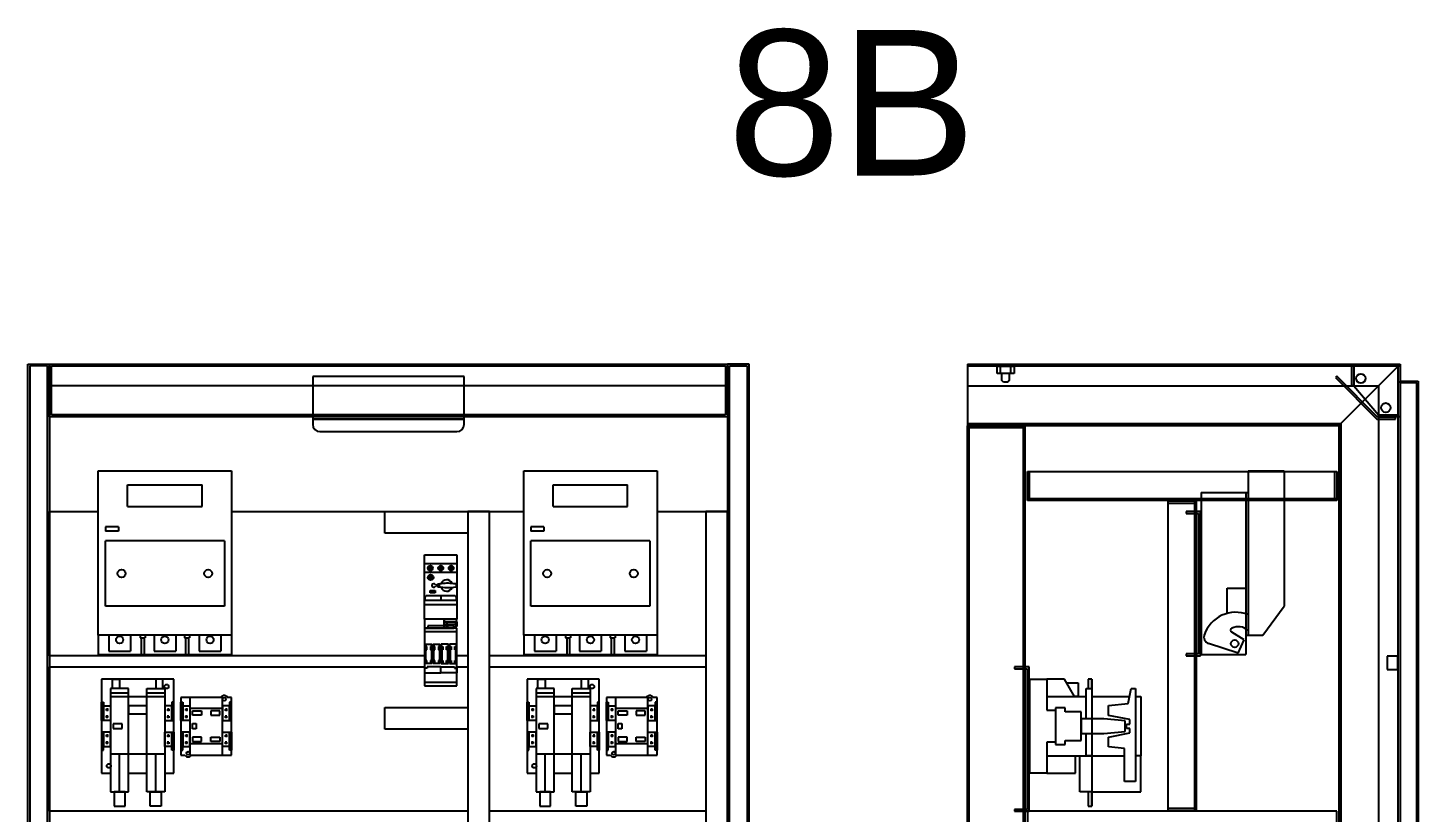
# Model space of a CAD drawing. Header units: millimetres. Extents: x 3151 to 30896, y 1337 to 7086.
# Drawn here: x 12019 to 13946, y 2915 to 4003 of the extents above; entities that cross this region are included whole.
import ezdxf

# ---------------------------------------------------------------- set-up
doc = ezdxf.new("R2010")
doc.units = ezdxf.units.MM
doc.styles.get("Standard").update_dxf_attribs({"font": 'arial.ttf'})

msp = doc.modelspace()

# ---------------------------------------------------------------- hatches: boundary and pattern name
for points in [[(13891.2, 3463.7), (13891.2, 3466.3), (13918.6, 3466.3), (13918.6, 3534), (13856.9, 3534), (13856.9, 3506.7), (13854.2, 3506.7), (13854.2, 3536.7), (13921.2, 3536.7), (13921.2, 3463.7)], [(13888.8, 3460.5), (13914.9, 3460.5), (13914.9, 3463.2), (13889.9, 3463.2), (13833.3, 3519.8), (13831.5, 3517.9)], [(13644.4, 3332.2), (13624.4, 3332.2), (13624.4, 3329.5), (13641.7, 3329.5), (13641.7, 3134.8), (13624.4, 3134.8), (13624.4, 3132.2), (13644.4, 3132.2)], [(13406.7, 3116.7), (13386.7, 3116.7), (13386.7, 3114), (13404.1, 3114), (13404.1, 2919.3), (13386.7, 2919.3), (13386.7, 2916.7), (13406.7, 2916.7)]]:
    msp.add_hatch(color=7).paths.add_polyline_path(points)

# ---------------------------------------------------------------- linework, layer by layer
at = {"color": 7}
for p, q in [((12018.6, 1336.7), (12018.6, 3536.7)), ((12018.6, 3536.7), (12048.6, 3536.7)), ((12045.9, 3534), (12021.2, 3534)), ((12021.2, 3534), (12021.2, 1339.3)), ((12045.9, 1339.3), (12045.9, 3534)), ((12048.6, 3536.7), (12048.6, 1336.7)), ((12048.6, 3463.7), (12048.6, 3536.7)), ((12048.6, 3536.7), (12988.6, 3536.7)), ((12051.2, 3534), (12985.9, 3534)), ((12051.2, 3466.3), (12051.2, 3534)), ((12985.9, 3534), (12985.9, 3466.3)), ((13018.6, 3536.7), (12988.6, 3536.7)), ((12988.6, 3536.7), (12988.6, 1336.7)), ((12988.6, 3536.7), (12988.6, 3463.7)), ((12991.2, 3534), (13015.9, 3534)), ((12991.2, 1339.3), (12991.2, 3534)), ((13015.9, 3534), (13015.9, 1339.3)), ((13018.6, 1336.7), (13018.6, 3536.7)), ((13321.2, 3536.7), (13921.2, 3536.7)), ((13321.2, 3536.7), (13391.2, 3536.7)), ((13321.2, 3536.7), (13321.2, 1336.7)), ((13321.2, 3534), (13921.2, 3534)), ((13362.3, 3533.7), (13386.1, 3533.7)), ((13362.3, 3523.7), (13362.3, 3533.7)), ((13367.2, 3523.7), (13367.2, 3533.7)), ((13367.2, 3533.7), (13381.2, 3533.7)), ((13369.2, 3533.7), (13369.2, 3536.7)), ((13379.2, 3536.7), (13379.2, 3533.7)), ((13381.2, 3533.7), (13381.2, 3523.7)), ((13386.1, 3533.7), (13386.1, 3523.7)), ((13921.2, 3536.7), (13836.2, 3451.7)), ((13854.2, 3506.7), (13854.2, 3536.7)), ((13854.2, 3536.7), (13921.2, 3536.7)), ((13918.6, 3534), (13856.9, 3534)), ((13856.9, 3534), (13856.9, 3506.7)), ((13918.6, 1336.7), (13918.6, 3536.7)), ((13918.6, 3466.3), (13918.6, 3534)), ((13921.2, 3536.7), (13921.2, 1336.7)), ((13921.2, 3536.7), (13921.2, 3463.7)), ((12623.6, 3519.5), (12413.6, 3519.5)), ((12413.6, 3519.5), (12413.6, 3460.5)), ((12623.6, 3460.5), (12623.6, 3519.5)), ((13386.1, 3523.7), (13362.3, 3523.7)), ((13381.2, 3523.7), (13367.2, 3523.7)), ((13369.2, 3513.8), (13369.2, 3523.7)), ((13371.2, 3511.8), (13369.2, 3513.8)), ((13377.2, 3511.8), (13371.2, 3511.8)), ((13379.2, 3513.8), (13377.2, 3511.8)), ((13379.2, 3523.7), (13379.2, 3513.8)), ((13833.3, 3519.8), (13831.5, 3517.9)), ((13831.5, 3517.9), (13888.8, 3460.5)), ((13889.9, 3463.2), (13833.3, 3519.8)), ((13921.2, 3510.8), (13921.2, 3512.8)), ((13921.2, 3512.8), (13946.2, 3512.8)), ((13921.2, 3510.8), (13921.2, 1401.8)), ((13944.2, 3510.8), (13921.2, 3510.8)), ((13944.2, 1401.8), (13944.2, 3510.8)), ((13946.2, 3512.8), (13946.2, 1399.8)), ((12985.9, 3506.7), (12051.2, 3506.7)), ((13321.2, 3506.7), (13891.2, 3506.7)), ((13856.9, 3506.7), (13854.2, 3506.7)), ((13856.9, 3506.7), (13891.2, 3466.3)), ((13891.2, 3506.7), (13891.2, 1366.7)), ((12988.6, 3463.7), (12048.6, 3463.7)), ((12985.9, 3466.3), (12051.2, 3466.3)), ((12623.6, 3460.5), (12413.6, 3460.5)), ((12413.6, 3460.5), (12413.6, 3453)), ((12413.6, 3460.5), (12623.6, 3460.5)), ((12623.6, 3453), (12623.6, 3460.5)), ((13321.2, 3454.3), (13838.9, 3454.3)), ((13321.2, 3451.7), (13836.2, 3451.7)), ((13401.2, 3451.2), (13321.2, 3451.2)), ((13321.2, 3451.2), (13321.2, 1422.2)), ((13321.2, 1422.2), (13321.2, 3451.2)), ((13323.9, 1422.2), (13323.9, 3451.2)), ((13398.6, 3451.2), (13398.6, 1422.2)), ((13401.2, 1422.2), (13401.2, 3451.2)), ((13836.2, 3451.7), (13836.2, 1421.7)), ((13838.9, 3454.3), (13838.9, 1419)), ((13888.8, 3460.5), (13914.9, 3460.5)), ((13914.9, 3463.2), (13889.9, 3463.2)), ((13891.2, 3463.7), (13891.2, 3466.3)), ((13891.2, 3466.3), (13918.6, 3466.3)), ((13921.2, 3463.7), (13891.2, 3463.7)), ((13914.9, 3460.5), (13914.9, 3463.2)), ((12423.6, 3443), (12613.6, 3443)), ((13323.9, 3448.5), (13398.6, 3448.5)), ((12116.1, 3388.8), (12301.1, 3388.8)), ((12116.1, 3160.8), (12116.1, 3388.8)), ((12301.1, 3388.8), (12301.1, 3160.8)), ((12706.1, 3388.8), (12891.1, 3388.8)), ((12706.1, 3160.8), (12706.1, 3388.8)), ((12891.1, 3388.8), (12891.1, 3160.8)), ((13404.4, 3347.7), (13404.4, 3387.7)), ((13404.4, 3387.7), (13833.4, 3387.7)), ((13407, 3387.7), (13407, 3350.3)), ((13710.4, 3388.8), (13710.4, 3160.8)), ((13710.4, 3388.8), (13760.4, 3388.8)), ((13760.4, 3388.8), (13760.4, 3200.8)), ((13830.7, 3350.3), (13830.7, 3387.7)), ((13833.4, 3387.7), (13833.4, 3347.7)), ((12156.9, 3369.2), (12260.2, 3369.2)), ((12156.9, 3339.2), (12156.9, 3369.2)), ((12260.2, 3339.2), (12260.2, 3369.2)), ((12746.9, 3369.2), (12850.2, 3369.2)), ((12746.9, 3339.2), (12746.9, 3369.2)), ((12850.2, 3339.2), (12850.2, 3369.2)), ((13645.4, 3358.8), (13645.4, 3133.8)), ((13645.4, 3358.8), (13710.4, 3358.8)), ((13707.4, 3358.8), (13707.4, 3133.8)), ((12156.9, 3339.2), (12260.2, 3339.2)), ((12746.9, 3339.2), (12850.2, 3339.2)), ((13404.4, 3350.3), (13833.4, 3350.3)), ((13833.4, 3347.7), (13404.4, 3347.7)), ((13638.9, 3346.7), (13598.9, 3346.7)), ((13598.9, 3346.7), (13598.9, 2917.7)), ((13598.9, 3344), (13636.2, 3344)), ((13636.2, 3346.7), (13636.2, 2917.7)), ((13638.9, 2917.7), (13638.9, 3346.7)), ((12048.6, 3132.2), (12048.6, 3332.2)), ((12048.6, 3332.2), (12116.1, 3332.2)), ((12301.1, 3332.2), (12706.1, 3332.2)), ((12513.6, 3332.2), (12628.6, 3332.2)), ((12513.6, 3302.2), (12513.6, 3332.2)), ((12628.6, 3332.2), (12628.6, 3302.2)), ((12658.6, 3332.2), (12628.6, 3332.2)), ((12628.6, 3332.2), (12628.6, 2179.2)), ((12658.6, 2179.2), (12658.6, 3332.2)), ((12891.1, 3332.2), (12988.6, 3332.2)), ((12988.6, 3332.2), (12958.6, 3332.2)), ((12958.6, 3332.2), (12958.6, 1779.2)), ((12988.6, 3332.2), (12988.6, 3132.2)), ((12988.6, 1779.2), (12988.6, 3332.2)), ((13644.4, 3332.2), (13624.4, 3332.2)), ((13624.4, 3332.2), (13624.4, 3329.5)), ((13624.4, 3329.5), (13641.7, 3329.5)), ((13641.7, 3329.5), (13641.7, 3134.8)), ((13644.4, 3132.2), (13644.4, 3332.2)), ((12144.1, 3310.8), (12126.1, 3310.8)), ((12126.1, 3310.8), (12126.1, 3304.8)), ((12144.1, 3304.8), (12126.1, 3304.8)), ((12144.1, 3310.8), (12144.1, 3304.8)), ((12628.6, 3302.2), (12513.6, 3302.2)), ((12734.1, 3310.8), (12716.1, 3310.8)), ((12716.1, 3310.8), (12716.1, 3304.8)), ((12734.1, 3304.8), (12716.1, 3304.8)), ((12734.1, 3310.8), (12734.1, 3304.8)), ((12291.1, 3291.8), (12126.1, 3291.8)), ((12126.1, 3200.8), (12126.1, 3291.8)), ((12291.1, 3291.8), (12291.1, 3200.8)), ((12881.1, 3291.8), (12716.1, 3291.8)), ((12716.1, 3200.8), (12716.1, 3291.8)), ((12881.1, 3291.8), (12881.1, 3200.8)), ((12568.6, 3183.2), (12568.6, 3272.2)), ((12568.6, 3272.2), (12613.6, 3272.2)), ((12568.6, 3260.2), (12613.6, 3260.2)), ((12613.6, 3272.2), (12613.6, 3183.2)), ((12568.6, 3248.2), (12613.6, 3248.2)), ((12574.1, 3239.5), (12576.3, 3241.1)), ((12574.8, 3238.5), (12574.1, 3239.5)), ((12577, 3240.1), (12574.8, 3238.5)), ((12574.9, 3254.1), (12576.4, 3254.1)), ((12574.9, 3253.5), (12574.9, 3254.1)), ((12574.9, 3253.5), (12576.4, 3253.5)), ((12576.3, 3241.1), (12575.6, 3242.2)), ((12576.4, 3254.1), (12576.4, 3257.2)), ((12576.4, 3250.4), (12576.4, 3253.5)), ((12576.4, 3242.8), (12577.1, 3241.7)), ((12577, 3254.1), (12577, 3257.2)), ((12577, 3254.1), (12578.5, 3254.1)), ((12577, 3253.5), (12578.5, 3253.5)), ((12577, 3250.4), (12577, 3253.5)), ((12577.8, 3239), (12577, 3240.1)), ((12577.1, 3241.7), (12579.4, 3243.2)), ((12577.1, 3241.7), (12577.2, 3241.7)), ((12580.1, 3242.3), (12577.8, 3240.7)), ((12577.8, 3240.7), (12578.6, 3239.6)), ((12578.5, 3253.5), (12578.5, 3254.1)), ((12579.4, 3243.2), (12580.1, 3242.3)), ((12589.3, 3254.1), (12590.8, 3254.1)), ((12589.3, 3253.5), (12589.3, 3254.1)), ((12589.3, 3253.5), (12590.8, 3253.5)), ((12590.8, 3254.1), (12590.8, 3257.2)), ((12590.8, 3250.4), (12590.8, 3253.5)), ((12591.4, 3254.1), (12591.4, 3257.2)), ((12591.4, 3254.1), (12592.9, 3254.1)), ((12591.4, 3250.4), (12591.4, 3253.5)), ((12591.4, 3253.5), (12592.9, 3253.5)), ((12592.9, 3253.5), (12592.9, 3254.1)), ((12603.7, 3254.1), (12605.2, 3254.1)), ((12603.7, 3253.5), (12603.7, 3254.1)), ((12603.7, 3253.5), (12605.2, 3253.5)), ((12605.2, 3254.1), (12605.2, 3257.2)), ((12605.2, 3250.4), (12605.2, 3253.5)), ((12605.8, 3254.1), (12605.8, 3257.2)), ((12605.8, 3254.1), (12607.3, 3254.1)), ((12605.8, 3250.4), (12605.8, 3253.5)), ((12605.8, 3253.5), (12607.3, 3253.5)), ((12607.3, 3253.5), (12607.3, 3254.1)), ((12576.5, 3222.6), (12583.5, 3222.6)), ((12576.5, 3219.6), (12576.5, 3222.6)), ((12583.5, 3219.6), (12576.5, 3219.6)), ((12583.5, 3222.6), (12583.5, 3219.6)), ((12583.7, 3230.5), (12586, 3230.5)), ((12586, 3229), (12583.7, 3229)), ((12586, 3230.5), (12588.7, 3230.5)), ((12588.7, 3229), (12586, 3229)), ((12588.7, 3230.5), (12588.7, 3229)), ((12612.8, 3228.4), (12612.8, 3231.1)), ((13681.3, 3226), (13707.4, 3226)), ((13681.3, 3191), (13681.3, 3226)), ((12291.1, 3200.8), (12126.1, 3200.8)), ((12568.6, 3203.2), (12613.6, 3203.2)), ((12569.7, 3214.9), (12571, 3214.9)), ((12569.7, 3208.9), (12569.7, 3214.9)), ((12612.5, 3208.9), (12569.7, 3208.9)), ((12571, 3214.9), (12571, 3216)), ((12571, 3216), (12611.2, 3216)), ((12591.1, 3216), (12591.1, 3208.9)), ((12611.2, 3216), (12611.2, 3214.9)), ((12611.2, 3214.9), (12612.5, 3214.9)), ((12612.5, 3214.9), (12612.5, 3208.9)), ((12881.1, 3200.8), (12716.1, 3200.8)), ((13730.8, 3160.8), (13760.4, 3200.8)), ((12613.6, 3183.2), (12568.6, 3183.2)), ((12568.6, 3182.2), (12568.6, 3170.6)), ((12595.7, 3183.2), (12569.6, 3183.2)), ((12595.7, 3170.6), (12595.7, 3183.2)), ((12611.9, 3183.2), (12595.7, 3183.2)), ((12595.7, 3183.2), (12595.7, 3179.2)), ((12613.4, 3181.2), (12613.4, 3181.2)), ((12613.6, 3170.6), (12568.6, 3170.6)), ((12568.6, 3170.6), (12568.6, 3090.6)), ((12568.6, 3170.6), (12595.7, 3170.6)), ((12613.6, 3165.6), (12568.6, 3165.6)), ((12568.6, 3165.6), (12568.6, 3095.6)), ((12609.1, 3173.6), (12573.1, 3173.6)), ((12573.1, 3173.6), (12573.1, 3170.6)), ((12573.1, 3170.6), (12609.1, 3170.6)), ((12595.7, 3179.2), (12611.9, 3179.2)), ((12611.9, 3179.2), (12595.7, 3179.2)), ((12595.7, 3179.2), (12595.7, 3175.9)), ((12595.7, 3175.9), (12611.9, 3175.9)), ((12601.1, 3175.9), (12598.4, 3175.9)), ((12598.4, 3175.9), (12598.4, 3170.6)), ((12598.4, 3170.6), (12601.1, 3170.6)), ((12601.1, 3170.6), (12601.1, 3175.9)), ((12609.1, 3170.6), (12609.1, 3173.6)), ((12611.9, 3175.9), (12611.9, 3179.2)), ((12611.9, 3179.2), (12613.4, 3179.2)), ((12611.9, 3171.9), (12611.9, 3179.2)), ((12612.4, 3171.9), (12611.9, 3171.9)), ((12613.4, 3179.2), (12613.4, 3172.9)), ((12613.6, 3090.6), (12613.6, 3170.6)), ((12613.6, 3095.6), (12613.6, 3165.6)), ((13704.8, 3154.4), (13687.8, 3165)), ((12301.1, 3160.8), (12116.1, 3160.8)), ((12116.1, 3160.8), (12116.1, 3133.8)), ((12130.9, 3160.8), (12130.9, 3138.8)), ((12160.9, 3160.8), (12160.9, 3138.8)), ((12174.2, 3160.8), (12174.2, 3157.3)), ((12174.2, 3157.3), (12181.2, 3157.3)), ((12175.7, 3157.3), (12175.7, 3133.8)), ((12179.7, 3157.3), (12179.7, 3133.8)), ((12181.2, 3160.8), (12181.2, 3157.3)), ((12193.6, 3160.8), (12193.6, 3138.8)), ((12223.6, 3160.8), (12223.6, 3138.8)), ((12235.9, 3160.8), (12235.9, 3157.3)), ((12235.9, 3157.3), (12242.9, 3157.3)), ((12237.4, 3157.3), (12237.4, 3133.8)), ((12241.4, 3157.3), (12241.4, 3133.8)), ((12242.9, 3160.8), (12242.9, 3157.3)), ((12256.2, 3160.8), (12256.2, 3138.8)), ((12286.2, 3160.8), (12286.2, 3138.8)), ((12301.1, 3160.8), (12301.1, 3133.8)), ((12569.2, 3144.9), (12569.2, 3148.5)), ((12569.2, 3148.5), (12579.2, 3148.5)), ((12569.2, 3148.5), (12579.2, 3148.5)), ((12569.2, 3121.4), (12569.2, 3148.5)), ((12571.7, 3144.9), (12569.2, 3144.9)), ((12571.7, 3140.4), (12571.7, 3144.9)), ((12579.2, 3144.9), (12576.7, 3144.9)), ((12576.7, 3144.9), (12576.7, 3140.4)), ((12579.2, 3148.5), (12579.2, 3144.9)), ((12579.2, 3148.5), (12579.2, 3121.4)), ((12580.5, 3148.5), (12590.5, 3148.5)), ((12580.5, 3121.4), (12580.5, 3148.5)), ((12580.5, 3144.9), (12580.5, 3148.5)), ((12580.5, 3148.5), (12590.5, 3148.5)), ((12583, 3144.9), (12580.5, 3144.9)), ((12583, 3140.4), (12583, 3144.9)), ((12590.5, 3144.9), (12588, 3144.9)), ((12588, 3144.9), (12588, 3140.4)), ((12590.5, 3148.5), (12590.5, 3121.4)), ((12590.5, 3148.5), (12590.5, 3144.9)), ((12601.7, 3148.5), (12591.7, 3148.5)), ((12591.7, 3148.5), (12591.7, 3144.9)), ((12601.7, 3148.5), (12591.7, 3148.5)), ((12591.7, 3148.5), (12591.7, 3121.4)), ((12591.7, 3144.9), (12594.2, 3144.9)), ((12594.2, 3144.9), (12594.2, 3140.4)), ((12599.2, 3140.4), (12599.2, 3144.9)), ((12599.2, 3144.9), (12601.7, 3144.9)), ((12601.7, 3144.9), (12601.7, 3148.5)), ((12601.7, 3121.4), (12601.7, 3148.5)), ((12613, 3148.5), (12603, 3148.5)), ((12603, 3148.5), (12603, 3121.4)), ((12613, 3148.5), (12603, 3148.5)), ((12603, 3148.5), (12603, 3144.9)), ((12603, 3144.9), (12605.5, 3144.9)), ((12605.5, 3144.9), (12605.5, 3140.4)), ((12610.5, 3140.4), (12610.5, 3144.9)), ((12610.5, 3144.9), (12613, 3144.9)), ((12613, 3121.4), (12613, 3148.5)), ((12613, 3144.9), (12613, 3148.5)), ((12891.1, 3160.8), (12706.1, 3160.8)), ((12706.1, 3160.8), (12706.1, 3133.8)), ((12720.9, 3160.8), (12720.9, 3138.8)), ((12750.9, 3160.8), (12750.9, 3138.8)), ((12764.2, 3160.8), (12764.2, 3157.3)), ((12764.2, 3157.3), (12771.2, 3157.3)), ((12765.7, 3157.3), (12765.7, 3133.8)), ((12769.7, 3157.3), (12769.7, 3133.8)), ((12771.2, 3160.8), (12771.2, 3157.3)), ((12783.6, 3160.8), (12783.6, 3138.8)), ((12813.6, 3160.8), (12813.6, 3138.8)), ((12825.9, 3160.8), (12825.9, 3157.3)), ((12825.9, 3157.3), (12832.9, 3157.3)), ((12827.4, 3157.3), (12827.4, 3133.8)), ((12831.4, 3157.3), (12831.4, 3133.8)), ((12832.9, 3160.8), (12832.9, 3157.3)), ((12846.2, 3160.8), (12846.2, 3138.8)), ((12876.2, 3160.8), (12876.2, 3138.8)), ((12891.1, 3160.8), (12891.1, 3133.8)), ((13696.5, 3136), (13655.7, 3149.2)), ((13696.5, 3136), (13704.8, 3154.4)), ((13707.4, 3160.8), (13730.8, 3160.8)), ((12568.6, 3132.2), (12048.6, 3132.2)), ((12116.1, 3133.8), (12301.1, 3133.8)), ((12130.9, 3138.8), (12160.9, 3138.8)), ((12193.6, 3138.8), (12223.6, 3138.8)), ((12256.2, 3138.8), (12286.2, 3138.8)), ((12570.2, 3125.9), (12570.2, 3140.4)), ((12570.2, 3140.4), (12571.7, 3140.4)), ((12571.7, 3125.9), (12570.2, 3125.9)), ((12571.7, 3121.4), (12571.7, 3125.9)), ((12576.7, 3140.4), (12578.2, 3140.4)), ((12578.2, 3125.9), (12576.7, 3125.9)), ((12576.7, 3125.9), (12576.7, 3121.4)), ((12578.2, 3140.4), (12578.2, 3125.9)), ((12581.5, 3125.9), (12581.5, 3140.4)), ((12581.5, 3140.4), (12583, 3140.4)), ((12583, 3125.9), (12581.5, 3125.9)), ((12583, 3121.4), (12583, 3125.9)), ((12588, 3140.4), (12589.5, 3140.4)), ((12589.5, 3125.9), (12588, 3125.9)), ((12588, 3125.9), (12588, 3121.4)), ((12589.5, 3140.4), (12589.5, 3125.9)), ((12594.2, 3140.4), (12592.7, 3140.4)), ((12592.7, 3140.4), (12592.7, 3125.9)), ((12592.7, 3125.9), (12594.2, 3125.9)), ((12594.2, 3125.9), (12594.2, 3121.4)), ((12600.7, 3140.4), (12599.2, 3140.4)), ((12599.2, 3121.4), (12599.2, 3125.9)), ((12599.2, 3125.9), (12600.7, 3125.9)), ((12600.7, 3125.9), (12600.7, 3140.4)), ((12605.5, 3140.4), (12604, 3140.4)), ((12604, 3140.4), (12604, 3125.9)), ((12604, 3125.9), (12605.5, 3125.9)), ((12605.5, 3125.9), (12605.5, 3121.4)), ((12612, 3140.4), (12610.5, 3140.4)), ((12610.5, 3121.4), (12610.5, 3125.9)), ((12610.5, 3125.9), (12612, 3125.9)), ((12612, 3125.9), (12612, 3140.4)), ((12628.6, 3132.2), (12613.6, 3132.2)), ((12958.6, 3132.2), (12658.6, 3132.2)), ((12706.1, 3133.8), (12891.1, 3133.8)), ((12720.9, 3138.8), (12750.9, 3138.8)), ((12783.6, 3138.8), (12813.6, 3138.8)), ((12846.2, 3138.8), (12876.2, 3138.8)), ((13641.7, 3134.8), (13624.4, 3134.8)), ((13624.4, 3134.8), (13624.4, 3132.2)), ((13624.4, 3132.2), (13644.4, 3132.2)), ((13645.4, 3133.8), (13707.4, 3133.8)), ((13918.2, 3131.6), (13903.2, 3131.6)), ((13903.2, 3131.6), (13903.2, 3113.1)), ((13918.2, 3113.1), (13918.2, 3131.6)), ((12048.6, 2916.7), (12048.6, 3116.7)), ((12048.6, 3116.7), (12568.6, 3116.7)), ((12572.1, 3114.9), (12568.6, 3114.9)), ((12568.6, 3114.9), (12568.6, 3108.7)), ((12568.6, 3108.7), (12591.1, 3108.7)), ((12579.2, 3121.4), (12569.2, 3121.4)), ((12576.7, 3121.4), (12571.7, 3121.4)), ((12591.1, 3116.7), (12572.1, 3116.7)), ((12572.1, 3116.7), (12572.1, 3114.9)), ((12590.5, 3121.4), (12580.5, 3121.4)), ((12588, 3121.4), (12583, 3121.4)), ((12591.1, 3108.7), (12591.1, 3116.7)), ((12591.1, 3116.7), (12610.1, 3116.7)), ((12591.1, 3108.7), (12591.1, 3116.7)), ((12613.6, 3108.7), (12591.1, 3108.7)), ((12591.7, 3121.4), (12601.7, 3121.4)), ((12594.2, 3121.4), (12599.2, 3121.4)), ((12603, 3121.4), (12613, 3121.4)), ((12605.5, 3121.4), (12610.5, 3121.4)), ((12610.1, 3116.7), (12610.1, 3114.9)), ((12610.1, 3114.9), (12613.6, 3114.9)), ((12613.6, 3116.7), (12628.6, 3116.7)), ((12613.6, 3114.9), (12613.6, 3108.7)), ((12658.6, 3116.7), (12958.6, 3116.7)), ((12988.6, 3116.7), (12988.6, 2916.7)), ((13406.7, 3116.7), (13386.7, 3116.7)), ((13386.7, 3116.7), (13386.7, 3114)), ((13386.7, 3114), (13404.1, 3114)), ((13404.1, 3114), (13404.1, 2919.3)), ((13406.7, 2916.7), (13406.7, 3116.7)), ((13903.2, 3113.1), (13918.2, 3113.1)), ((12220.9, 3099.6), (12120.9, 3099.6)), ((12120.9, 3099.6), (12120.9, 2969.6)), ((12158.4, 3086.7), (12133.4, 3086.7)), ((12133.4, 3086.7), (12133.4, 2943.6)), ((12135.9, 3086.7), (12135.9, 3099.6)), ((12135.9, 3099.6), (12145.9, 3099.6)), ((12145.9, 3086.7), (12135.9, 3086.7)), ((12145.9, 3099.6), (12145.9, 3086.7)), ((12158.4, 2943.6), (12158.4, 3086.7)), ((12183.4, 2943.6), (12183.4, 3086.7)), ((12183.4, 3086.7), (12208.4, 3086.7)), ((12205.9, 3099.6), (12195.9, 3099.6)), ((12195.9, 3099.6), (12195.9, 3086.7)), ((12195.9, 3086.7), (12205.9, 3086.7)), ((12205.9, 3086.7), (12205.9, 3099.6)), ((12208.4, 3086.7), (12208.4, 2943.6)), ((12220.9, 2969.6), (12220.9, 3099.6)), ((12568.6, 3095.6), (12613.6, 3095.6)), ((12568.6, 3090.6), (12613.6, 3090.6)), ((12810.9, 3099.6), (12710.9, 3099.6)), ((12710.9, 3099.6), (12710.9, 2969.6)), ((12748.4, 3086.7), (12723.4, 3086.7)), ((12723.4, 3086.7), (12723.4, 2943.6)), ((12725.9, 3086.7), (12725.9, 3099.6)), ((12725.9, 3099.6), (12735.9, 3099.6)), ((12735.9, 3086.7), (12725.9, 3086.7)), ((12735.9, 3099.6), (12735.9, 3086.7)), ((12748.4, 2943.6), (12748.4, 3086.7)), ((12773.4, 2943.6), (12773.4, 3086.7)), ((12773.4, 3086.7), (12798.4, 3086.7)), ((12795.9, 3099.6), (12785.9, 3099.6)), ((12785.9, 3099.6), (12785.9, 3086.7)), ((12785.9, 3086.7), (12795.9, 3086.7)), ((12795.9, 3086.7), (12795.9, 3099.6)), ((12798.4, 3086.7), (12798.4, 2943.6)), ((12810.9, 2969.6), (12810.9, 3099.6)), ((13407.7, 2969.6), (13407.7, 3099.6)), ((13407.7, 3099.6), (13431.2, 3099.6)), ((13455.8, 3099.6), (13431.2, 3099.6)), ((13431.2, 3099.6), (13431.2, 3056.9)), ((13469.7, 3075.6), (13455.8, 3099.6)), ((13459, 3094.5), (13475, 3094.5)), ((13475, 3094.5), (13475, 3075.6)), ((13485.7, 3044.6), (13485.7, 3086.7)), ((13485.7, 3086.7), (13493.7, 3086.7)), ((13493.7, 3099.6), (13488.7, 3099.6)), ((13488.7, 3099.6), (13488.7, 3086.7)), ((13488.7, 3086.7), (13493.7, 3086.7)), ((13493.7, 3099.6), (13493.7, 2923.6)), ((13493.7, 3086.7), (13493.7, 3099.6)), ((13493.7, 3086.7), (13493.7, 2993.6)), ((13544.3, 3066), (13548.5, 3086.7)), ((13548.5, 3086.7), (13554.4, 3086.7)), ((13554.4, 3086.7), (13554.4, 2958)), ((12120.9, 3042.7), (12120.9, 3067.7)), ((12120.9, 3067.7), (12123.4, 3067.7)), ((12123.4, 3067.7), (12123.4, 3042.7)), ((12133.4, 3080.7), (12158.4, 3080.7)), ((12133.4, 3075.6), (12208.4, 3075.6)), ((12183.4, 3080.7), (12208.4, 3080.7)), ((12220.9, 3067.7), (12218.4, 3067.7)), ((12218.4, 3067.7), (12218.4, 3042.7)), ((12220.9, 3042.7), (12220.9, 3067.7)), ((12243.4, 3074.6), (12230.9, 3074.6)), ((12230.9, 3074.6), (12230.9, 2994.6)), ((12230.9, 3042.7), (12230.9, 3067.7)), ((12230.9, 3067.7), (12233.4, 3067.7)), ((12233.4, 3067.7), (12233.4, 3042.7)), ((12288.4, 3074.6), (12243.4, 3074.6)), ((12243.4, 3074.6), (12243.4, 2994.6)), ((12288.4, 2994.6), (12288.4, 3074.6)), ((12300.9, 3074.6), (12295.2, 3074.6)), ((12300.9, 3067.7), (12298.4, 3067.7)), ((12298.4, 3067.7), (12298.4, 3042.7)), ((12300.9, 2994.6), (12300.9, 3074.6)), ((12300.9, 3042.7), (12300.9, 3067.7)), ((12710.9, 3042.7), (12710.9, 3067.7)), ((12710.9, 3067.7), (12713.4, 3067.7)), ((12713.4, 3067.7), (12713.4, 3042.7)), ((12723.4, 3080.7), (12748.4, 3080.7)), ((12723.4, 3075.6), (12798.4, 3075.6)), ((12773.4, 3080.7), (12798.4, 3080.7)), ((12810.9, 3067.7), (12808.4, 3067.7)), ((12808.4, 3067.7), (12808.4, 3042.7)), ((12810.9, 3042.7), (12810.9, 3067.7)), ((12833.4, 3074.6), (12820.9, 3074.6)), ((12820.9, 3074.6), (12820.9, 2994.6)), ((12820.9, 3042.7), (12820.9, 3067.7)), ((12820.9, 3067.7), (12823.4, 3067.7)), ((12823.4, 3067.7), (12823.4, 3042.7)), ((12878.4, 3074.6), (12833.4, 3074.6)), ((12833.4, 3074.6), (12833.4, 2994.6)), ((12878.4, 2994.6), (12878.4, 3074.6)), ((12890.9, 3074.6), (12885.2, 3074.6)), ((12890.9, 3067.7), (12888.4, 3067.7)), ((12888.4, 3067.7), (12888.4, 3042.7)), ((12890.9, 2994.6), (12890.9, 3074.6)), ((12890.9, 3042.7), (12890.9, 3067.7)), ((13431.2, 3075.6), (13485.7, 3075.6)), ((13475, 3075.6), (13469.7, 3075.6)), ((13493.7, 3075.6), (13546.3, 3075.6)), ((13516.9, 3063.4), (13544.3, 3066)), ((13554.4, 3075.6), (13561.7, 3075.6)), ((13561.7, 3075.6), (13561.7, 2993.6)), ((12123.4, 3042.7), (12123.4, 3062.7)), ((12123.4, 3062.7), (12133.4, 3062.7)), ((12130.4, 3057.5), (12126.4, 3057.5)), ((12130.4, 3047.8), (12126.4, 3047.8)), ((12128.4, 3059.5), (12128.4, 3055.5)), ((12128.4, 3045.8), (12128.4, 3049.8)), ((12133.4, 3062.7), (12133.4, 3042.7)), ((12183.4, 3062.7), (12158.4, 3062.7)), ((12158.4, 3062.7), (12158.4, 3051.8)), ((12158.4, 3051.8), (12183.4, 3051.8)), ((12183.4, 3051.8), (12183.4, 3062.7)), ((12218.4, 3062.7), (12208.4, 3062.7)), ((12208.4, 3062.7), (12208.4, 3042.7)), ((12211.4, 3057.5), (12215.4, 3057.5)), ((12211.4, 3047.8), (12215.4, 3047.8)), ((12213.4, 3059.5), (12213.4, 3055.5)), ((12213.4, 3045.8), (12213.4, 3049.8)), ((12218.4, 3042.7), (12218.4, 3062.7)), ((12233.4, 3042.7), (12233.4, 3062.7)), ((12233.4, 3062.7), (12243.4, 3062.7)), ((12240.4, 3057.5), (12236.4, 3057.5)), ((12240.4, 3047.8), (12236.4, 3047.8)), ((12238.4, 3059.5), (12238.4, 3055.5)), ((12238.4, 3045.8), (12238.4, 3049.8)), ((12243.4, 3062.7), (12243.4, 3042.7)), ((12288.4, 3059), (12243.4, 3059)), ((12247, 3049.8), (12247, 3056)), ((12247, 3056), (12259.6, 3056)), ((12259.6, 3049.8), (12247, 3049.8)), ((12259.6, 3056), (12259.6, 3049.8)), ((12284.7, 3056), (12272.2, 3056)), ((12272.2, 3056), (12272.2, 3049.8)), ((12272.2, 3049.8), (12284.7, 3049.8)), ((12284.7, 3049.8), (12284.7, 3056)), ((12298.4, 3062.7), (12288.4, 3062.7)), ((12288.4, 3062.7), (12288.4, 3042.7)), ((12291.4, 3057.5), (12295.4, 3057.5)), ((12291.4, 3047.8), (12295.4, 3047.8)), ((12293.4, 3059.5), (12293.4, 3055.5)), ((12293.4, 3045.8), (12293.4, 3049.8)), ((12298.4, 3042.7), (12298.4, 3062.7)), ((12513.6, 3060.6), (12628.6, 3060.6)), ((12513.6, 3030.6), (12513.6, 3060.6)), ((12628.6, 3060.6), (12628.6, 3030.6)), ((12713.4, 3042.7), (12713.4, 3062.7)), ((12713.4, 3062.7), (12723.4, 3062.7)), ((12720.4, 3057.5), (12716.4, 3057.5)), ((12720.4, 3047.8), (12716.4, 3047.8)), ((12718.4, 3059.5), (12718.4, 3055.5)), ((12718.4, 3045.8), (12718.4, 3049.8)), ((12723.4, 3062.7), (12723.4, 3042.7)), ((12773.4, 3062.7), (12748.4, 3062.7)), ((12748.4, 3062.7), (12748.4, 3051.8)), ((12748.4, 3051.8), (12773.4, 3051.8)), ((12773.4, 3051.8), (12773.4, 3062.7)), ((12808.4, 3062.7), (12798.4, 3062.7)), ((12798.4, 3062.7), (12798.4, 3042.7)), ((12801.4, 3057.5), (12805.4, 3057.5)), ((12801.4, 3047.8), (12805.4, 3047.8)), ((12803.4, 3059.5), (12803.4, 3055.5)), ((12803.4, 3045.8), (12803.4, 3049.8)), ((12808.4, 3042.7), (12808.4, 3062.7)), ((12823.4, 3042.7), (12823.4, 3062.7)), ((12823.4, 3062.7), (12833.4, 3062.7)), ((12830.4, 3057.5), (12826.4, 3057.5)), ((12830.4, 3047.8), (12826.4, 3047.8)), ((12828.4, 3059.5), (12828.4, 3055.5)), ((12828.4, 3045.8), (12828.4, 3049.8)), ((12833.4, 3062.7), (12833.4, 3042.7)), ((12878.4, 3059), (12833.4, 3059)), ((12837, 3049.8), (12837, 3056)), ((12837, 3056), (12849.6, 3056)), ((12849.6, 3049.8), (12837, 3049.8)), ((12849.6, 3056), (12849.6, 3049.8)), ((12874.7, 3056), (12862.2, 3056)), ((12862.2, 3056), (12862.2, 3049.8)), ((12862.2, 3049.8), (12874.7, 3049.8)), ((12874.7, 3049.8), (12874.7, 3056)), ((12888.4, 3062.7), (12878.4, 3062.7)), ((12878.4, 3062.7), (12878.4, 3042.7)), ((12881.4, 3057.5), (12885.4, 3057.5)), ((12881.4, 3047.8), (12885.4, 3047.8)), ((12883.4, 3059.5), (12883.4, 3055.5)), ((12883.4, 3045.8), (12883.4, 3049.8)), ((12888.4, 3042.7), (12888.4, 3062.7)), ((13431.2, 3056.9), (13443.6, 3056.9)), ((13456.9, 3060.2), (13443.6, 3060.2)), ((13443.6, 3060.2), (13443.6, 3009)), ((13456.9, 3054.6), (13456.9, 3060.2)), ((13479.2, 3054.6), (13456.9, 3054.6)), ((13479.2, 3014.6), (13479.2, 3054.6)), ((13516.9, 3049.6), (13516.9, 3063.4)), ((13546.5, 3043.7), (13516.9, 3049.6)), ((12123.4, 3042.7), (12120.9, 3042.7)), ((12123.4, 3026.5), (12120.9, 3026.5)), ((12120.9, 3026.5), (12120.9, 3001.5)), ((12133.4, 3042.7), (12123.4, 3042.7)), ((12133.4, 3026.5), (12123.4, 3026.5)), ((12123.4, 3026.5), (12123.4, 3006.5)), ((12123.4, 3001.5), (12123.4, 3026.5)), ((12133.4, 3006.5), (12133.4, 3026.5)), ((12149.6, 3037.7), (12137, 3037.7)), ((12137, 3037.7), (12137, 3031.5)), ((12137, 3031.5), (12149.6, 3031.5)), ((12149.6, 3031.5), (12149.6, 3037.7)), ((12208.4, 3042.7), (12218.4, 3042.7)), ((12208.4, 3026.5), (12218.4, 3026.5)), ((12208.4, 3006.5), (12208.4, 3026.5)), ((12218.4, 3042.7), (12220.9, 3042.7)), ((12218.4, 3026.5), (12220.9, 3026.5)), ((12218.4, 3001.5), (12218.4, 3026.5)), ((12218.4, 3026.5), (12218.4, 3006.5)), ((12220.9, 3026.5), (12220.9, 3001.5)), ((12233.4, 3042.7), (12230.9, 3042.7)), ((12233.4, 3026.5), (12230.9, 3026.5)), ((12230.9, 3026.5), (12230.9, 3001.5)), ((12243.4, 3042.7), (12233.4, 3042.7)), ((12233.4, 3001.5), (12233.4, 3026.5)), ((12243.4, 3026.5), (12233.4, 3026.5)), ((12233.4, 3026.5), (12233.4, 3006.5)), ((12243.4, 3006.5), (12243.4, 3026.5)), ((12247, 3038.3), (12252.2, 3038.3)), ((12247, 3030.9), (12247, 3038.3)), ((12252.2, 3030.9), (12247, 3030.9)), ((12252.2, 3038.3), (12252.2, 3030.9)), ((12288.4, 3042.7), (12298.4, 3042.7)), ((12288.4, 3026.5), (12298.4, 3026.5)), ((12288.4, 3006.5), (12288.4, 3026.5)), ((12298.4, 3042.7), (12300.9, 3042.7)), ((12298.4, 3026.5), (12298.4, 3006.5)), ((12298.4, 3026.5), (12300.9, 3026.5)), ((12298.4, 3001.5), (12298.4, 3026.5)), ((12300.9, 3026.5), (12300.9, 3001.5)), ((12628.6, 3030.6), (12513.6, 3030.6)), ((12713.4, 3042.7), (12710.9, 3042.7)), ((12713.4, 3026.5), (12710.9, 3026.5)), ((12710.9, 3026.5), (12710.9, 3001.5)), ((12723.4, 3042.7), (12713.4, 3042.7)), ((12723.4, 3026.5), (12713.4, 3026.5)), ((12713.4, 3026.5), (12713.4, 3006.5)), ((12713.4, 3001.5), (12713.4, 3026.5)), ((12723.4, 3006.5), (12723.4, 3026.5)), ((12739.6, 3037.7), (12727, 3037.7)), ((12727, 3037.7), (12727, 3031.5)), ((12727, 3031.5), (12739.6, 3031.5)), ((12739.6, 3031.5), (12739.6, 3037.7)), ((12798.4, 3042.7), (12808.4, 3042.7)), ((12798.4, 3026.5), (12808.4, 3026.5)), ((12798.4, 3006.5), (12798.4, 3026.5)), ((12808.4, 3042.7), (12810.9, 3042.7)), ((12808.4, 3026.5), (12810.9, 3026.5)), ((12808.4, 3001.5), (12808.4, 3026.5)), ((12808.4, 3026.5), (12808.4, 3006.5)), ((12810.9, 3026.5), (12810.9, 3001.5)), ((12823.4, 3042.7), (12820.9, 3042.7)), ((12823.4, 3026.5), (12820.9, 3026.5)), ((12820.9, 3026.5), (12820.9, 3001.5)), ((12833.4, 3042.7), (12823.4, 3042.7)), ((12823.4, 3001.5), (12823.4, 3026.5)), ((12833.4, 3026.5), (12823.4, 3026.5)), ((12823.4, 3026.5), (12823.4, 3006.5)), ((12833.4, 3006.5), (12833.4, 3026.5)), ((12837, 3038.3), (12842.2, 3038.3)), ((12837, 3030.9), (12837, 3038.3)), ((12842.2, 3030.9), (12837, 3030.9)), ((12842.2, 3038.3), (12842.2, 3030.9)), ((12878.4, 3042.7), (12888.4, 3042.7)), ((12878.4, 3026.5), (12888.4, 3026.5)), ((12878.4, 3006.5), (12878.4, 3026.5)), ((12888.4, 3042.7), (12890.9, 3042.7)), ((12888.4, 3026.5), (12888.4, 3006.5)), ((12888.4, 3026.5), (12890.9, 3026.5)), ((12888.4, 3001.5), (12888.4, 3026.5)), ((12890.9, 3026.5), (12890.9, 3001.5)), ((13510.3, 3044.6), (13479.2, 3044.6)), ((13479.2, 3044.6), (13479.2, 3024.6)), ((13540.1, 3041.9), (13510.3, 3044.6)), ((13510.3, 3024.6), (13540.1, 3027.3)), ((13540.1, 3027.3), (13540.1, 3041.9)), ((13542, 3031.6), (13542, 3037.6)), ((13542, 3037.6), (13546.5, 3037.6)), ((13546.5, 3031.6), (13542, 3031.6)), ((13546.5, 3037.6), (13546.5, 3043.7)), ((13546.5, 3025.5), (13546.5, 3031.6)), ((12130.4, 3021.4), (12126.4, 3021.4)), ((12130.4, 3011.7), (12126.4, 3011.7)), ((12128.4, 3023.4), (12128.4, 3019.4)), ((12128.4, 3009.7), (12128.4, 3013.7)), ((12211.4, 3021.4), (12215.4, 3021.4)), ((12211.4, 3011.7), (12215.4, 3011.7)), ((12213.4, 3023.4), (12213.4, 3019.4)), ((12213.4, 3009.7), (12213.4, 3013.7)), ((12240.4, 3021.4), (12236.4, 3021.4)), ((12240.4, 3011.7), (12236.4, 3011.7)), ((12238.4, 3023.4), (12238.4, 3019.4)), ((12238.4, 3009.7), (12238.4, 3013.7)), ((12288.4, 3010.2), (12243.4, 3010.2)), ((12259.6, 3019.4), (12247, 3019.4)), ((12247, 3019.4), (12247, 3013.2)), ((12247, 3013.2), (12259.6, 3013.2)), ((12259.6, 3013.2), (12259.6, 3019.4)), ((12272.2, 3019.4), (12284.7, 3019.4)), ((12272.2, 3013.2), (12272.2, 3019.4)), ((12284.7, 3013.2), (12272.2, 3013.2)), ((12284.7, 3019.4), (12284.7, 3013.2)), ((12291.4, 3021.4), (12295.4, 3021.4)), ((12291.4, 3011.7), (12295.4, 3011.7)), ((12293.4, 3023.4), (12293.4, 3019.4)), ((12293.4, 3009.7), (12293.4, 3013.7)), ((12720.4, 3021.4), (12716.4, 3021.4)), ((12720.4, 3011.7), (12716.4, 3011.7)), ((12718.4, 3023.4), (12718.4, 3019.4)), ((12718.4, 3009.7), (12718.4, 3013.7)), ((12801.4, 3021.4), (12805.4, 3021.4)), ((12801.4, 3011.7), (12805.4, 3011.7)), ((12803.4, 3023.4), (12803.4, 3019.4)), ((12803.4, 3009.7), (12803.4, 3013.7)), ((12830.4, 3021.4), (12826.4, 3021.4)), ((12830.4, 3011.7), (12826.4, 3011.7)), ((12828.4, 3023.4), (12828.4, 3019.4)), ((12828.4, 3009.7), (12828.4, 3013.7)), ((12878.4, 3010.2), (12833.4, 3010.2)), ((12849.6, 3019.4), (12837, 3019.4)), ((12837, 3019.4), (12837, 3013.2)), ((12837, 3013.2), (12849.6, 3013.2)), ((12849.6, 3013.2), (12849.6, 3019.4)), ((12862.2, 3019.4), (12874.7, 3019.4)), ((12862.2, 3013.2), (12862.2, 3019.4)), ((12874.7, 3013.2), (12862.2, 3013.2)), ((12874.7, 3019.4), (12874.7, 3013.2)), ((12881.4, 3021.4), (12885.4, 3021.4)), ((12881.4, 3011.7), (12885.4, 3011.7)), ((12883.4, 3023.4), (12883.4, 3019.4)), ((12883.4, 3009.7), (12883.4, 3013.7)), ((13443.6, 3012.3), (13431.2, 3012.3)), ((13431.2, 3012.3), (13431.2, 2969.6)), ((13443.6, 3009), (13456.9, 3009)), ((13456.9, 3009), (13456.9, 3014.6)), ((13456.9, 3014.6), (13479.2, 3014.6)), ((13479.2, 3024.6), (13510.3, 3024.6)), ((13485.7, 2993.6), (13485.7, 3024.6)), ((13516.9, 3019.6), (13546.5, 3025.5)), ((13516.9, 3005.9), (13516.9, 3019.6)), ((12120.9, 3001.5), (12123.4, 3001.5)), ((12123.4, 3006.5), (12133.4, 3006.5)), ((12208.4, 2995.6), (12133.4, 2995.6)), ((12145.9, 2943.6), (12145.9, 2995.6)), ((12195.9, 2943.6), (12195.9, 2995.6)), ((12218.4, 3006.5), (12208.4, 3006.5)), ((12220.9, 3001.5), (12218.4, 3001.5)), ((12230.9, 3001.5), (12233.4, 3001.5)), ((12230.9, 2994.6), (12236.5, 2994.6)), ((12233.4, 3006.5), (12243.4, 3006.5)), ((12243.4, 2994.6), (12288.4, 2994.6)), ((12298.4, 3006.5), (12288.4, 3006.5)), ((12288.4, 2994.6), (12300.9, 2994.6)), ((12288.4, 2994.6), (12300.9, 2994.6)), ((12300.9, 3001.5), (12298.4, 3001.5)), ((12710.9, 3001.5), (12713.4, 3001.5)), ((12713.4, 3006.5), (12723.4, 3006.5)), ((12798.4, 2995.6), (12723.4, 2995.6)), ((12735.9, 2943.6), (12735.9, 2995.6)), ((12785.9, 2943.6), (12785.9, 2995.6)), ((12808.4, 3006.5), (12798.4, 3006.5)), ((12810.9, 3001.5), (12808.4, 3001.5)), ((12820.9, 3001.5), (12823.4, 3001.5)), ((12820.9, 2994.6), (12826.5, 2994.6)), ((12823.4, 3006.5), (12833.4, 3006.5)), ((12833.4, 2994.6), (12878.4, 2994.6)), ((12888.4, 3006.5), (12878.4, 3006.5)), ((12878.4, 2994.6), (12890.9, 2994.6)), ((12878.4, 2994.6), (12890.9, 2994.6)), ((12890.9, 3001.5), (12888.4, 3001.5)), ((13431.2, 2993.6), (13485.7, 2993.6)), ((13471.2, 2969.6), (13471.2, 2993.6)), ((13477, 2943.6), (13477, 2993.6)), ((13477, 2993.6), (13493.7, 2993.6)), ((13493.7, 2993.6), (13485.7, 2993.6)), ((13493.7, 2993.6), (13539.2, 2993.6)), ((13493.7, 2993.6), (13493.7, 2943.6)), ((13539.2, 3003.9), (13516.9, 3005.9)), ((13539.2, 2958), (13539.2, 3003.9)), ((13561.7, 2993.6), (13554.4, 2993.6)), ((13561.7, 2943.6), (13561.7, 2993.6)), ((12120.9, 2969.6), (12133.4, 2969.6)), ((12158.4, 2969.6), (12183.4, 2969.6)), ((12208.4, 2969.6), (12220.9, 2969.6)), ((12710.9, 2969.6), (12723.4, 2969.6)), ((12748.4, 2969.6), (12773.4, 2969.6)), ((12798.4, 2969.6), (12810.9, 2969.6)), ((13431.2, 2969.6), (13407.7, 2969.6)), ((13431.2, 2969.6), (13471.2, 2969.6)), ((13554.4, 2958), (13539.2, 2958)), ((12133.4, 2943.6), (12158.4, 2943.6)), ((12153.4, 2943.6), (12138.4, 2943.6)), ((12138.4, 2943.6), (12138.4, 2923.6)), ((12153.4, 2923.6), (12153.4, 2943.6)), ((12208.4, 2943.6), (12183.4, 2943.6)), ((12188.4, 2923.6), (12188.4, 2943.6)), ((12188.4, 2943.6), (12203.4, 2943.6)), ((12203.4, 2943.6), (12203.4, 2923.6)), ((12723.4, 2943.6), (12748.4, 2943.6)), ((12743.4, 2943.6), (12728.4, 2943.6)), ((12728.4, 2943.6), (12728.4, 2923.6)), ((12743.4, 2923.6), (12743.4, 2943.6)), ((12798.4, 2943.6), (12773.4, 2943.6)), ((12778.4, 2923.6), (12778.4, 2943.6)), ((12778.4, 2943.6), (12793.4, 2943.6)), ((12793.4, 2943.6), (12793.4, 2923.6)), ((13493.7, 2943.6), (13477, 2943.6)), ((13493.7, 2943.6), (13488.7, 2943.6)), ((13488.7, 2943.6), (13488.7, 2923.6)), ((13493.7, 2923.6), (13493.7, 2943.6)), ((13493.7, 2943.6), (13561.7, 2943.6)), ((12628.6, 2916.7), (12048.6, 2916.7)), ((12138.4, 2923.6), (12153.4, 2923.6)), ((12203.4, 2923.6), (12188.4, 2923.6)), ((12958.6, 2916.7), (12658.6, 2916.7)), ((12728.4, 2923.6), (12743.4, 2923.6)), ((12793.4, 2923.6), (12778.4, 2923.6)), ((13404.1, 2919.3), (13386.7, 2919.3)), ((13386.7, 2919.3), (13386.7, 2916.7)), ((13386.7, 2916.7), (13406.7, 2916.7)), ((13833.4, 2916.7), (13404.4, 2916.7)), ((13404.4, 2916.7), (13404.4, 2876.7)), ((13488.7, 2923.6), (13493.7, 2923.6)), ((13636.2, 2920.3), (13598.9, 2920.3)), ((13598.9, 2917.7), (13638.9, 2917.7)), ((13833.4, 2876.7), (13833.4, 2916.7))]:
    msp.add_line(p, q, dxfattribs=at)
at = {"color": 7, "linetype": 'Continuous'}
for centre in [(13866.7, 3516.7), (13866.7, 3516.7), (13901.2, 3476.2), (13901.2, 3476.2)]:
    msp.add_circle(centre, 6.5, dxfattribs=at)
at = {"color": 7}
for centre, radius in [((12148.6, 3246.3), 5.5), ((12268.6, 3246.3), 5.5), ((12576.7, 3253.8), 3.4), ((12577.1, 3240.9), 3.82), ((12591.1, 3253.8), 3.4), ((12605.5, 3253.8), 3.4), ((12738.6, 3246.3), 5.5), ((12858.6, 3246.3), 5.5), ((12145.9, 3154.3), 5), ((12208.6, 3154.3), 5), ((12271.2, 3154.3), 5), ((12735.9, 3154.3), 5), ((12798.6, 3154.3), 5), ((12861.2, 3154.3), 5), ((13691.8, 3149), 5.15), ((12210.9, 3089.6), 2.9), ((12800.9, 3089.6), 2.9), ((12290.9, 3072.1), 2.4), ((12880.9, 3072.1), 2.4), ((12240.9, 2997.1), 2.4), ((12830.9, 2997.1), 2.4), ((12130.9, 2979.6), 2.9), ((12720.9, 2979.6), 2.9)]:
    msp.add_circle(centre, radius, dxfattribs=at)
for centre, radius, start, end in [((12423.6, 3453), 10, 180, 270), ((12613.6, 3453), 10, 270, 0), ((12577.1, 3240.9), 2, 110.52, 139.48), ((12577.1, 3240.9), 2, 290.52, 319.48), ((12581.3, 3229.7), 2.5, 17.46, 342.54), ((12587.3, 3229.7), 1.51, 107.41, 252.62), ((12601.5, 3163.7), 69, 98.26, 102.3), ((12602.5, 3300.8), 74.2, 257.84, 261.6), ((12599.3, 3229.7), 8, 20.26, 163.23), ((12601.2, 3165), 67.7, 80.86, 98.18), ((12601.2, 3294.5), 67.7, 261.82, 279.14), ((12599.3, 3229.7), 8, 196.77, 339.74), ((12612, 3231.1), 0.77, 0, 90), ((12612, 3228.4), 0.77, 270, 0), ((12569.6, 3182.2), 1, 90, 180), ((12611.3, 3181.2), 2.09, 0.1965, 73.5433), ((12611.3, 3181.2), 2.13, 287.1241, 359.1361), ((13693.3, 3146.3), 46.2, 68.3633, 160.5593), ((12612.4, 3172.9), 1, 270, 0), ((13659.2, 3158.6), 10, 161.5289, 249.2406), ((13689, 3167.7), 3, 110.7612, 245.6985), ((13696.7, 3151.4), 21.1, 49.5039, 114.6), ((12290.9, 3072.1), 5, 30, 150), ((12880.9, 3072.1), 5, 30, 150), ((12240.9, 2997.1), 5, 210, 330), ((12830.9, 2997.1), 5, 210, 330)]:
    msp.add_arc(centre, radius, start, end, dxfattribs=at)

# ---------------------------------------------------------------- texts
msp.add_text('8B', height=201.81, dxfattribs=at).set_placement((12988.4, 3798.1))

doc.saveas('drawing.dxf')
